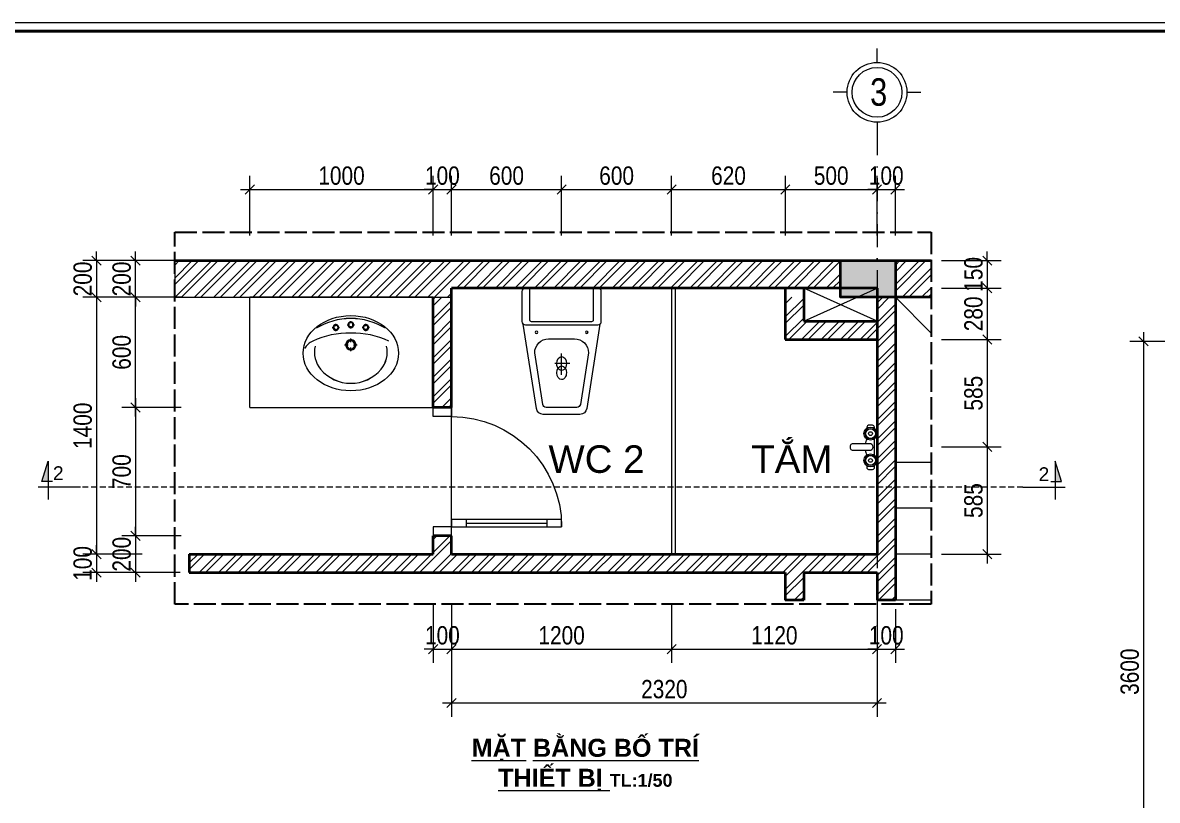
# Model space of a CAD drawing. Header units: inches. Extents: x 921646 to 2157952, y -92667 to 262089.
# Drawn here: x 1975868 to 1988241, y 1765 to 10240 of the extents above; entities that cross this region are included whole.
import ezdxf
from ezdxf.enums import TextEntityAlignment as Align

# ---------------------------------------------------------------- set-up
doc = ezdxf.new("R2010")
doc.units = ezdxf.units.IN
doc.header["$MEASUREMENT"] = 0
for name, pattern in [('ACAD_ISO02W100', [15, 12, -3]), ('DASHDOT', [1, 0.5, -0.25, 0, -0.25]), ('DASHED2', [9.525, 6.35, -3.175]), ('HIDDEN', [9.525, 6.35, -3.175])]:
    doc.linetypes.add(name, pattern=pattern)
doc.layers.get('0').update_dxf_attribs({"lineweight": 9})
doc.layers.get('DEFPOINTS').update_dxf_attribs({"lineweight": 9})
for name, color, linetype, lineweight in [('01-WALL', 10, 'Continuous', 35), ('04-TRUC', 40, 'DASHDOT', 9), ('09-DIMOUT', 251, 'Continuous', 9), ('13-VATDUNG', 104, 'Continuous', 13), ('15 TEXT', 134, 'Continuous', 15), ('16 TRICH CHI TIET', 100, 'ACAD_ISO02W100', 25), ('9 CAT LUNG', 4, 'HIDDEN', 15), ('Cp Net Manh 0.15', 8, 'Continuous', 15), ('Cp Net Thep 0.40', 2, 'Continuous', 40), ('Cp Text 0.15', 3, 'Continuous', 15), ('CUA', 3, 'Continuous', 18), ('HATCH', 244, 'Continuous', 0)]:
    doc.layers.add(name, color=color, linetype=linetype, lineweight=lineweight)
doc.layers.add('02-TEXT', color=7, linetype='Continuous')
doc.layers.add('08-HATCH', color=130, linetype='Continuous')
doc.styles.add('C', font='VHARIAL.TTF')
doc.styles.add('IN', font='VHARIAL.TTF')
doc.styles.add('KS Sophia 191015$0$GHICHU-C', font='arial.ttf', dxfattribs={"width": 0.7})
doc.styles.add('tvsimil', font='tvsimli.shx', dxfattribs={"width": 0.85})
doc.styles.add('VHELVEN', font='VHELVEN.TTF')
doc.styles.add('VNI-HELVE', font='VHELVEB.TTF', dxfattribs={"width": 0.8})
doc.dimstyles.new('50c', dxfattribs={"dimtxt": 200, "dimasz": 100, "dimexe": 150, "dimexo": 100, "dimgap": 50, "dimtad": 1, "dimdec": 0, "dimlfac": 0.5, "dimrnd": 1, "dimzin": 0, "dimdsep": 32, "dimtxsty": 'tvsimil', "dimblk": 'OBLIQUE', "dimcen": -0.09, "dimdle": 100, "dimclrd": 15, "dimclre": 15, "dimclrt": 3, "dimadec": 0, "dimazin": 0, "dimtfac": 1, "dimtdec": 0, "dimtix": 1, "dimtmove": 1, "dimatfit": 3, "dimfxl": 500, "dimfxlon": 1, "dimtolj": 1, "dimtzin": 0, "dimlwd": 13, "dimlwe": 13, "dimarcsym": 0})

# ---------------------------------------------------------------- blocks, each defined once
blk = doc.blocks.new('*U19')
for p, q in [((0, -499.6), (0, -376.4)), ((-47, -435), (38.1, -435))]:
    blk.add_line(p, q)
for points in [[(-209, 0), (209, 0, -0.414214), (229, -20), (229, -192, -0.414214), (209, -212), (-209, -212, -0.414214), (-229, -192), (-229, -20, -0.414214)], [(-175, 0), (175, 0, -0.414214), (185, -10), (185, -182, -0.414214), (175, -192), (-175, -192, -0.414214), (-185, -182), (-185, -10, -0.414214)], [(74.9, -293), (-74.9, -293, 0.414214), (-155, -373.1), (-108.4, -671.1, 0.369491), (-88.7, -688), (88.7, -688, 0.369491), (108.4, -671.1), (155, -373.1, 0.414214)]]:
    blk.add_lwpolyline(points, format="xyb", close=True)
blk.add_lwpolyline([(-221.3, -207.7), (-145.3, -694.2, 0.369491), (-105.8, -728), (105.8, -728, 0.369491), (145.3, -694.2), (221.3, -207.7)], format="xyb")
blk.add_lwpolyline([(-28, -435), (-28, -435)])
for centre in [(-145, -255), (145, -255)]:
    blk.add_circle(centre, 7.5)
for start_param, end_param in [(7.853982, 10.995574), (4.712389, 7.853982)]:
    blk.add_ellipse((0, -435), major_axis=(0, -40), ratio=0.7, start_param=start_param, end_param=end_param)
blk = doc.blocks.new('Wc22')
for p, q in [((-0.175, 1.092, 0.746), (-0.175, 0.07, 0.746)), ((0.057, 1.192, 0.746), (-0.075, 1.192, 0.746)), ((0.157, 0.07, 0.746), (0.157, 1.092, 0.746)), ((1.075, 0.292, 0.746), (1.014, 0.292, 0.746)), ((1.175, -0.027, 0.746), (1.175, 0.192, 0.746)), ((1.003, -0.127, 0.746), (1.075, -0.127, 0.746))]:
    blk.add_line(p, q)
at = {"elevation": 0.746}
blk.add_lwpolyline([(-1.031, 0.292), (-1.128, 0.292, 0.414214), (-1.228, 0.192), (-1.228, -0.027, 0.414214), (-1.128, -0.127), (-1.02, -0.127)], format="xyb", dxfattribs=at)
blk.add_lwpolyline([(-0.455, -0.127), (0.438, -0.127)], dxfattribs=at)
for centre, radius in [((-0.738, 0.09, 0.746), 0.356), ((-0.738, 0.09, 0.746), 0.286), ((-0.738, 0.09, 0.746), 0.266), ((-0.738, 0.09, 0.746), 0.102), ((0.72, 0.09, 0.746), 0.356), ((0.72, 0.09, 0.746), 0.286), ((0.72, 0.09, 0.746), 0.266), ((0.72, 0.09, 0.746), 0.102)]:
    blk.add_circle(centre, radius)
for centre, radius, start, end in [((-0.075, 1.092, 0.746), 0.1, 90, 180), ((0.057, 1.092, 0.746), 0.1, 0, 90), ((-0.009, -0.542, 0.746), 0.941, 100.14546, 117.58488), ((-0.009, 0.118, 0.746), 0.173, 196.15339, 343.84661), ((-0.009, -0.542, 0.746), 0.941, 62.41512, 79.85454), ((1.075, 0.192, 0.746), 0.1, 0, 90), ((1.075, -0.027, 0.746), 0.1, 270, 0)]:
    blk.add_arc(centre, radius, start, end)
blk = doc.blocks.new('*U114')
for p, q in [((0, 0), (1000, 0)), ((0, -600), (0, 0)), ((1000, -600), (1000, 0)), ((1000, -600), (0, -600))]:
    blk.add_line(p, q)
at = {"color": 8, "linetype": 'Continuous'}
for p, q in [((347.9, -164.6), (359.6, -164.6)), ((367.6, -156.6), (367.6, -144.8)), ((367.6, -184.3), (367.6, -172.5)), ((375.6, -164.6), (387.3, -164.6)), ((441, -149.8), (429.3, -149.8)), ((449, -141.8), (449, -130.1)), ((449, -169.5), (449, -157.8)), ((468.7, -149.8), (457, -149.8)), ((522.5, -164.6), (510.7, -164.6)), ((530.4, -156.6), (530.4, -144.8)), ((530.4, -184.3), (530.4, -172.5)), ((550.2, -164.6), (538.4, -164.6)), ((449, -245), (449, -224.1)), ((434.8, -259.3), (413.8, -259.3)), ((449, -294.5), (449, -273.6)), ((484.2, -259.3), (463.3, -259.3))]:
    blk.add_line(p, q, dxfattribs=at)
at = {"ltscale": 3, "extrusion": (0, 0, -1)}
blk.add_ellipse((449, -304.9), major_axis=(260, 0), ratio=0.788462, dxfattribs=at)
for centre, major_axis, start_param, end_param in [((452.6, -486.8), (-262.6, 262.6), 0.241213, 0.775836), ((445.5, -486.8), (262.6, 262.6), -0.775836, -0.241213), ((438.6, -667.1), (-333.8, 333.8), 0.353742, 0.807487), ((459.5, -667.1), (333.8, 333.8), -0.807487, -0.353742), ((603, -341.4), (82.3, 82.3), -0.302982, 0.217036), ((393.2, -300.2), (-100.9, 100.9), 4.796439, 5.734459), ((504.8, -300.2), (-100.9, 100.9), 2.119522, 3.057543), ((447.7, -255.8), (-150.5, 150.5), 3.920634, 4.80214), ((450.4, -255.8), (-150.5, 150.5), 3.051842, 3.933348)]:
    blk.add_ellipse(centre, major_axis=major_axis, ratio=1, start_param=start_param, end_param=end_param, dxfattribs=at)
at = {"color": 8, "extrusion": (0, 0, -1)}
for centre, major_axis, start_param, end_param in [((367.6, -164.6), (11.2, 11.2), 3.926991, 10.210176), ((367.6, -164.6), (8.41, 8.41), 3.926991, 10.210176), ((449, -149.8), (11.2, 11.2), 3.926991, 10.210176), ((449, -149.8), (8.41, 8.41), 3.926991, 10.210176), ((530.4, -164.6), (-11.2, 11.2), 5.497787, 11.780972), ((530.4, -164.6), (-8.41, 8.41), 5.497787, 11.780972), ((449, -259.3), (-20, 20), 5.497787, 11.780972), ((449, -259.3), (15, 15), 3.926991, 10.210176)]:
    blk.add_ellipse(centre, major_axis=major_axis, ratio=1, start_param=start_param, end_param=end_param, dxfattribs=at)
blk = doc.blocks.new('*U35')
for points in [[(-650, 100), (-700, 100), (-700, 0), (-650, 0)], [(-50, 100), (0, 100), (0, 0), (-50, 0)], [(-50, 0), (-50, -600), (-90, -600), (-90, 0)]]:
    blk.add_lwpolyline(points, close=True)
for points in [[(-90, -80), (-50, -80)], [(-90, -520), (-50, -520)]]:
    blk.add_lwpolyline(points)
at = {"color": 8}
blk.add_lwpolyline([(-70, -80), (-70, -520)], dxfattribs=at)
at = {"layer": 'HATCH'}
blk.add_arc((-50, 0), 600, 180, 270, dxfattribs=at)
at = {"style": 'KS Sophia 191015$0$GHICHU-C', "flags": 1}
for tag, p in [('TEN_CUA', (-350, -432.6)), ('KICH_THUOC', (-375, -523.9)), ('QUI_CACH', (-375, -618.1))]:
    blk.add_attdef(tag, text='', height=50, dxfattribs=at).set_placement(p, align=Align.MIDDLE)
blk = doc.blocks.new('DDDD')
at = {"layer": '09-DIMOUT'}
h = blk.add_hatch(color=256, dxfattribs=at)
h.dxf.hatch_style = 1
h.paths.add_polyline_path([(1648737.6, 63343.1), (1649037.6, 63343.1), (1649037.6, 63543.1), (1648737.6, 63543.1)])
at = {"layer": '01-WALL'}
blk.add_lwpolyline([(1648737.6, 63343.1), (1649037.6, 63343.1), (1649037.6, 63543.1), (1648737.6, 63543.1)], close=True, dxfattribs=at)
blk = doc.blocks.new('A$C788F0ACE')
at = {"layer": 'Cp Net Manh 0.15', "linetype": 'Continuous'}
for p, q in [((0, 300), (0, 440)), ((-300, 0), (-440, 0)), ((300, 0), (440, 0)), ((0, -300), (0, -440))]:
    blk.add_line(p, q, dxfattribs=at)
for radius in [300, 250]:
    blk.add_circle((0, 0), radius, dxfattribs=at)
at = {"layer": 'Cp Text 0.15', "color": 7, "linetype": 'Continuous', "style": 'VHELVEN'}
blk.add_attdef('TRUC', text='', height=280, dxfattribs=at).set_placement((94, 1), align=Align.MIDDLE_CENTER)
blk = doc.blocks.new('Khung Ht dep')
at = {"layer": 'Cp Net Thep 0.40', "color": 106, "flags": 128}
blk.add_lwpolyline([(30380, 21415), (30380, 1792), (3162, 1792), (3162, 21415)], close=True, dxfattribs=at)
at = {"layer": 'DEFPOINTS', "ltscale": 100}
blk.add_lwpolyline([(30430, 1692), (30430, 21515), (1912, 21515), (1912, 1692)], close=True, dxfattribs=at)
blk = doc.blocks.new('_Oblique')
at = {"color": 0, "linetype": 'ByBlock', "lineweight": -2}
blk.add_line((-0.5, -0.5), (0.5, 0.5), dxfattribs=at)
blk = doc.blocks.new('*D646')
at = {"layer": '09-DIMOUT', "color": 15, "linetype": 'Continuous', "lineweight": 13, "transparency": 16777216}
for p, q in [((1978345, 7922), (1978345, 8572)), ((1980345, 7922), (1980345, 8572)), ((1978245, 8422), (1980445, 8422))]:
    blk.add_line(p, q, dxfattribs=at)
at = {"layer": 'DEFPOINTS', "color": 0, "transparency": 16777216}
for p in [(1980345, 8422), (1978345, 7247), (1980345, 7247)]:
    blk.add_point(p, dxfattribs=at)
at = {"layer": '09-DIMOUT', "color": 15, "lineweight": 13, "transparency": 16777216, "xscale": 100, "yscale": 100, "zscale": 100, "rotation": 180}
blk.add_blockref('_Oblique', (1978345, 8422), dxfattribs=at)
at = {"layer": '09-DIMOUT', "color": 15, "lineweight": 13, "transparency": 16777216, "xscale": 100, "yscale": 100, "zscale": 100}
blk.add_blockref('_Oblique', (1980345, 8422), dxfattribs=at)
at = {"layer": '09-DIMOUT', "color": 3, "transparency": 16777216, "insert": (1979345, 8572), "char_height": 200, "attachment_point": 5, "style": 'tvsimil'}
blk.add_mtext('\\A1;1000', dxfattribs=at)
blk = doc.blocks.new('*D647')
at = {"layer": '09-DIMOUT', "color": 15, "linetype": 'Continuous', "lineweight": 13, "transparency": 16777216}
for p, q in [((1980345, 7922), (1980345, 8572)), ((1980545, 7922), (1980545, 8572)), ((1980345, 8422), (1980245, 8422)), ((1980345, 8422), (1980545, 8422)), ((1980545, 8422), (1980645, 8422))]:
    blk.add_line(p, q, dxfattribs=at)
at = {"layer": 'DEFPOINTS', "color": 0, "transparency": 16777216}
for p in [(1980545, 8422), (1980545, 7347), (1980345, 7247)]:
    blk.add_point(p, dxfattribs=at)
at = {"layer": '09-DIMOUT', "color": 15, "lineweight": 13, "transparency": 16777216, "xscale": 100, "yscale": 100, "zscale": 100}
blk.add_blockref('_Oblique', (1980345, 8422), dxfattribs=at)
at = {"layer": '09-DIMOUT', "color": 15, "lineweight": 13, "transparency": 16777216, "xscale": 100, "yscale": 100, "zscale": 100, "rotation": 180}
blk.add_blockref('_Oblique', (1980545, 8422), dxfattribs=at)
at = {"layer": '09-DIMOUT', "color": 3, "transparency": 16777216, "insert": (1980445, 8572), "char_height": 200, "attachment_point": 5, "style": 'tvsimil'}
blk.add_mtext('\\A1;100', dxfattribs=at)
blk = doc.blocks.new('*D648')
at = {"layer": '09-DIMOUT', "color": 15, "linetype": 'Continuous', "lineweight": 13, "transparency": 16777216}
for p, q in [((1980545, 7922), (1980545, 8572)), ((1981745, 7922), (1981745, 8572)), ((1980445, 8422), (1981845, 8422))]:
    blk.add_line(p, q, dxfattribs=at)
at = {"layer": 'DEFPOINTS', "color": 0, "transparency": 16777216}
for p in [(1981745, 8422), (1981745, 7347), (1980545, 7256)]:
    blk.add_point(p, dxfattribs=at)
at = {"layer": '09-DIMOUT', "color": 15, "lineweight": 13, "transparency": 16777216, "xscale": 100, "yscale": 100, "zscale": 100, "rotation": 180}
blk.add_blockref('_Oblique', (1980545, 8422), dxfattribs=at)
at = {"layer": '09-DIMOUT', "color": 15, "lineweight": 13, "transparency": 16777216, "xscale": 100, "yscale": 100, "zscale": 100}
blk.add_blockref('_Oblique', (1981745, 8422), dxfattribs=at)
at = {"layer": '09-DIMOUT', "color": 3, "transparency": 16777216, "insert": (1981145, 8572), "char_height": 200, "attachment_point": 5, "style": 'tvsimil'}
blk.add_mtext('\\A1;600', dxfattribs=at)
blk = doc.blocks.new('*D649')
at = {"layer": '09-DIMOUT', "color": 15, "linetype": 'Continuous', "lineweight": 13, "transparency": 16777216}
for p, q in [((1981745, 7922), (1981745, 8572)), ((1982945, 7922), (1982945, 8572)), ((1981645, 8422), (1983045, 8422))]:
    blk.add_line(p, q, dxfattribs=at)
at = {"layer": 'DEFPOINTS', "color": 0, "transparency": 16777216}
for p in [(1982945, 8422), (1981745, 7347), (1982945, 7347)]:
    blk.add_point(p, dxfattribs=at)
at = {"layer": '09-DIMOUT', "color": 15, "lineweight": 13, "transparency": 16777216, "xscale": 100, "yscale": 100, "zscale": 100, "rotation": 180}
blk.add_blockref('_Oblique', (1981745, 8422), dxfattribs=at)
at = {"layer": '09-DIMOUT', "color": 15, "lineweight": 13, "transparency": 16777216, "xscale": 100, "yscale": 100, "zscale": 100}
blk.add_blockref('_Oblique', (1982945, 8422), dxfattribs=at)
at = {"layer": '09-DIMOUT', "color": 3, "transparency": 16777216, "insert": (1982345, 8572), "char_height": 200, "attachment_point": 5, "style": 'tvsimil'}
blk.add_mtext('\\A1;600', dxfattribs=at)
blk = doc.blocks.new('*D650')
at = {"layer": '09-DIMOUT', "color": 15, "linetype": 'Continuous', "lineweight": 13, "transparency": 16777216}
for p, q in [((1982945, 7922), (1982945, 8572)), ((1984185, 7922), (1984185, 8572)), ((1982845, 8422), (1984285, 8422))]:
    blk.add_line(p, q, dxfattribs=at)
at = {"layer": 'DEFPOINTS', "color": 0, "transparency": 16777216}
for p in [(1984185, 8422), (1982945, 7347), (1984185, 7347)]:
    blk.add_point(p, dxfattribs=at)
at = {"layer": '09-DIMOUT', "color": 15, "lineweight": 13, "transparency": 16777216, "xscale": 100, "yscale": 100, "zscale": 100, "rotation": 180}
blk.add_blockref('_Oblique', (1982945, 8422), dxfattribs=at)
at = {"layer": '09-DIMOUT', "color": 15, "lineweight": 13, "transparency": 16777216, "xscale": 100, "yscale": 100, "zscale": 100}
blk.add_blockref('_Oblique', (1984185, 8422), dxfattribs=at)
at = {"layer": '09-DIMOUT', "color": 3, "transparency": 16777216, "insert": (1983565, 8572), "char_height": 200, "attachment_point": 5, "style": 'tvsimil'}
blk.add_mtext('\\A1;620', dxfattribs=at)
blk = doc.blocks.new('*D651')
at = {"layer": '09-DIMOUT', "color": 15, "linetype": 'Continuous', "lineweight": 13, "transparency": 16777216}
for p, q in [((1984185, 7922), (1984185, 8572)), ((1985185, 7922), (1985185, 8572)), ((1984085, 8422), (1985285, 8422))]:
    blk.add_line(p, q, dxfattribs=at)
at = {"layer": 'DEFPOINTS', "color": 0, "transparency": 16777216}
for p in [(1985185, 8422), (1984185, 7347), (1985185, 7347)]:
    blk.add_point(p, dxfattribs=at)
at = {"layer": '09-DIMOUT', "color": 15, "lineweight": 13, "transparency": 16777216, "xscale": 100, "yscale": 100, "zscale": 100, "rotation": 180}
blk.add_blockref('_Oblique', (1984185, 8422), dxfattribs=at)
at = {"layer": '09-DIMOUT', "color": 15, "lineweight": 13, "transparency": 16777216, "xscale": 100, "yscale": 100, "zscale": 100}
blk.add_blockref('_Oblique', (1985185, 8422), dxfattribs=at)
at = {"layer": '09-DIMOUT', "color": 3, "transparency": 16777216, "insert": (1984685, 8572), "char_height": 200, "attachment_point": 5, "style": 'tvsimil'}
blk.add_mtext('\\A1;500', dxfattribs=at)
blk = doc.blocks.new('*D652')
at = {"layer": '09-DIMOUT', "color": 15, "linetype": 'Continuous', "lineweight": 13, "transparency": 16777216}
for p, q in [((1985185, 7922), (1985185, 8572)), ((1985385, 7922), (1985385, 8572)), ((1985185, 8422), (1985085, 8422)), ((1985185, 8422), (1985385, 8422)), ((1985385, 8422), (1985485, 8422))]:
    blk.add_line(p, q, dxfattribs=at)
at = {"layer": 'DEFPOINTS', "color": 0, "transparency": 16777216}
for p in [(1985385, 8422), (1985185, 7347), (1985385, 7347)]:
    blk.add_point(p, dxfattribs=at)
at = {"layer": '09-DIMOUT', "color": 15, "lineweight": 13, "transparency": 16777216, "xscale": 100, "yscale": 100, "zscale": 100}
blk.add_blockref('_Oblique', (1985185, 8422), dxfattribs=at)
at = {"layer": '09-DIMOUT', "color": 15, "lineweight": 13, "transparency": 16777216, "xscale": 100, "yscale": 100, "zscale": 100, "rotation": 180}
blk.add_blockref('_Oblique', (1985385, 8422), dxfattribs=at)
at = {"layer": '09-DIMOUT', "color": 3, "transparency": 16777216, "insert": (1985285, 8572), "char_height": 200, "attachment_point": 5, "style": 'tvsimil'}
blk.add_mtext('\\A1;100', dxfattribs=at)
blk = doc.blocks.new('*D653')
at = {"layer": '09-DIMOUT', "color": 15, "linetype": 'Continuous', "lineweight": 13, "transparency": 16777216}
for p, q in [((1980345, 3912), (1980345, 3262)), ((1980545, 3912), (1980545, 3262)), ((1980345, 3412), (1980245, 3412)), ((1980345, 3412), (1980545, 3412)), ((1980545, 3412), (1980645, 3412))]:
    blk.add_line(p, q, dxfattribs=at)
at = {"layer": 'DEFPOINTS', "color": 0, "transparency": 16777216}
for p in [(1980345, 4447), (1980545, 4447), (1980545, 3412)]:
    blk.add_point(p, dxfattribs=at)
at = {"layer": '09-DIMOUT', "color": 15, "lineweight": 13, "transparency": 16777216, "xscale": 100, "yscale": 100, "zscale": 100}
blk.add_blockref('_Oblique', (1980345, 3412), dxfattribs=at)
at = {"layer": '09-DIMOUT', "color": 15, "lineweight": 13, "transparency": 16777216, "xscale": 100, "yscale": 100, "zscale": 100, "rotation": 180}
blk.add_blockref('_Oblique', (1980545, 3412), dxfattribs=at)
at = {"layer": '09-DIMOUT', "color": 3, "transparency": 16777216, "insert": (1980445, 3562), "char_height": 200, "attachment_point": 5, "style": 'tvsimil'}
blk.add_mtext('\\A1;100', dxfattribs=at)
blk = doc.blocks.new('*D654')
at = {"layer": '09-DIMOUT', "color": 15, "linetype": 'Continuous', "lineweight": 13, "transparency": 16777216}
for p, q in [((1980545, 3912), (1980545, 3262)), ((1982945, 3912), (1982945, 3262)), ((1980445, 3412), (1983045, 3412))]:
    blk.add_line(p, q, dxfattribs=at)
at = {"layer": 'DEFPOINTS', "color": 0, "transparency": 16777216}
for p in [(1980545, 4447), (1982945, 4447), (1982945, 3412)]:
    blk.add_point(p, dxfattribs=at)
at = {"layer": '09-DIMOUT', "color": 15, "lineweight": 13, "transparency": 16777216, "xscale": 100, "yscale": 100, "zscale": 100, "rotation": 180}
blk.add_blockref('_Oblique', (1980545, 3412), dxfattribs=at)
at = {"layer": '09-DIMOUT', "color": 15, "lineweight": 13, "transparency": 16777216, "xscale": 100, "yscale": 100, "zscale": 100}
blk.add_blockref('_Oblique', (1982945, 3412), dxfattribs=at)
at = {"layer": '09-DIMOUT', "color": 3, "transparency": 16777216, "insert": (1981745, 3562), "char_height": 200, "attachment_point": 5, "style": 'tvsimil'}
blk.add_mtext('\\A1;1200', dxfattribs=at)
blk = doc.blocks.new('*D655')
at = {"layer": '09-DIMOUT', "color": 15, "linetype": 'Continuous', "lineweight": 13, "transparency": 16777216}
for p, q in [((1982945, 3912), (1982945, 3262)), ((1985185, 3912), (1985185, 3262)), ((1982845, 3412), (1985285, 3412))]:
    blk.add_line(p, q, dxfattribs=at)
at = {"layer": 'DEFPOINTS', "color": 0, "transparency": 16777216}
for p in [(1982945, 4447), (1985185, 4447), (1985185, 3412)]:
    blk.add_point(p, dxfattribs=at)
at = {"layer": '09-DIMOUT', "color": 15, "lineweight": 13, "transparency": 16777216, "xscale": 100, "yscale": 100, "zscale": 100, "rotation": 180}
blk.add_blockref('_Oblique', (1982945, 3412), dxfattribs=at)
at = {"layer": '09-DIMOUT', "color": 15, "lineweight": 13, "transparency": 16777216, "xscale": 100, "yscale": 100, "zscale": 100}
blk.add_blockref('_Oblique', (1985185, 3412), dxfattribs=at)
at = {"layer": '09-DIMOUT', "color": 3, "transparency": 16777216, "insert": (1984065, 3562), "char_height": 200, "attachment_point": 5, "style": 'tvsimil'}
blk.add_mtext('\\A1;1120', dxfattribs=at)
blk = doc.blocks.new('*D656')
at = {"layer": '09-DIMOUT', "color": 15, "linetype": 'Continuous', "lineweight": 13, "transparency": 16777216}
for p, q in [((1985185, 3912), (1985185, 3262)), ((1985385, 3847), (1985385, 3262)), ((1985185, 3412), (1985085, 3412)), ((1985185, 3412), (1985385, 3412)), ((1985385, 3412), (1985485, 3412))]:
    blk.add_line(p, q, dxfattribs=at)
at = {"layer": 'DEFPOINTS', "color": 0, "transparency": 16777216}
for p in [(1985185, 4447), (1985385, 3947), (1985385, 3412)]:
    blk.add_point(p, dxfattribs=at)
at = {"layer": '09-DIMOUT', "color": 15, "lineweight": 13, "transparency": 16777216, "xscale": 100, "yscale": 100, "zscale": 100}
blk.add_blockref('_Oblique', (1985185, 3412), dxfattribs=at)
at = {"layer": '09-DIMOUT', "color": 15, "lineweight": 13, "transparency": 16777216, "xscale": 100, "yscale": 100, "zscale": 100, "rotation": 180}
blk.add_blockref('_Oblique', (1985385, 3412), dxfattribs=at)
at = {"layer": '09-DIMOUT', "color": 3, "transparency": 16777216, "insert": (1985285, 3562), "char_height": 200, "attachment_point": 5, "style": 'tvsimil'}
blk.add_mtext('\\A1;100', dxfattribs=at)
blk = doc.blocks.new('*D657')
at = {"layer": '09-DIMOUT', "color": 15, "linetype": 'Continuous', "lineweight": 13, "transparency": 16777216}
for p, q in [((1977098, 5947), (1977098, 7347)), ((1977598, 7247), (1976948, 7247)), ((1977598, 6047), (1976948, 6047))]:
    blk.add_line(p, q, dxfattribs=at)
at = {"layer": 'DEFPOINTS', "color": 0, "transparency": 16777216}
for p in [(1977098, 7247), (1980345, 7247), (1980345, 6047)]:
    blk.add_point(p, dxfattribs=at)
at = {"layer": '09-DIMOUT', "color": 15, "lineweight": 13, "transparency": 16777216, "xscale": 100, "yscale": 100, "zscale": 100}
for p, rotation in [((1977098, 7247), 90), ((1977098, 6047), 270)]:
    blk.add_blockref('_Oblique', p, dxfattribs=dict(at, rotation=rotation))
at = {"layer": '09-DIMOUT', "color": 3, "transparency": 16777216, "insert": (1976948, 6647), "char_height": 200, "attachment_point": 5, "rotation": 90, "style": 'tvsimil'}
blk.add_mtext('\\A1;600', dxfattribs=at)
blk = doc.blocks.new('*D658')
at = {"layer": '09-DIMOUT', "color": 15, "linetype": 'Continuous', "lineweight": 13, "transparency": 16777216}
for p, q in [((1977098, 7647), (1977098, 7747)), ((1977598, 7647), (1976948, 7647)), ((1977098, 7247), (1977098, 7647)), ((1977598, 7247), (1976948, 7247)), ((1977098, 7247), (1977098, 7147))]:
    blk.add_line(p, q, dxfattribs=at)
at = {"layer": 'DEFPOINTS', "color": 0, "transparency": 16777216}
for p in [(1977098, 7647), (1978161, 7647), (1980345, 7247)]:
    blk.add_point(p, dxfattribs=at)
at = {"layer": '09-DIMOUT', "color": 15, "lineweight": 13, "transparency": 16777216, "xscale": 100, "yscale": 100, "zscale": 100}
for p, rotation in [((1977098, 7647), 270), ((1977098, 7247), 90)]:
    blk.add_blockref('_Oblique', p, dxfattribs=dict(at, rotation=rotation))
at = {"layer": '09-DIMOUT', "color": 3, "transparency": 16777216, "insert": (1976948, 7447), "char_height": 200, "attachment_point": 5, "rotation": 90, "style": 'tvsimil'}
blk.add_mtext('\\A1;200', dxfattribs=at)
blk = doc.blocks.new('*D659')
at = {"layer": '09-DIMOUT', "color": 15, "linetype": 'Continuous', "lineweight": 13, "transparency": 16777216}
for p, q in [((1977098, 6147), (1977098, 4547)), ((1977598, 6047), (1976948, 6047)), ((1977598, 4647), (1976948, 4647))]:
    blk.add_line(p, q, dxfattribs=at)
at = {"layer": 'DEFPOINTS', "color": 0, "transparency": 16777216}
for p in [(1980345, 6047), (1977098, 4647), (1980545, 4647)]:
    blk.add_point(p, dxfattribs=at)
at = {"layer": '09-DIMOUT', "color": 15, "lineweight": 13, "transparency": 16777216, "xscale": 100, "yscale": 100, "zscale": 100}
for p, rotation in [((1977098, 6047), 90), ((1977098, 4647), 270)]:
    blk.add_blockref('_Oblique', p, dxfattribs=dict(at, rotation=rotation))
at = {"layer": '09-DIMOUT', "color": 3, "transparency": 16777216, "insert": (1976948, 5347), "char_height": 200, "attachment_point": 5, "rotation": 90, "style": 'tvsimil'}
blk.add_mtext('\\A1;700', dxfattribs=at)
blk = doc.blocks.new('*D660')
at = {"layer": '09-DIMOUT', "color": 15, "linetype": 'Continuous', "lineweight": 13, "transparency": 16777216}
for p, q in [((1977098, 4647), (1977098, 4747)), ((1977598, 4647), (1976948, 4647)), ((1977098, 4647), (1977098, 4247)), ((1977585, 4247), (1976948, 4247)), ((1977098, 4247), (1977098, 4147))]:
    blk.add_line(p, q, dxfattribs=at)
at = {"layer": 'DEFPOINTS', "color": 0, "transparency": 16777216}
for p in [(1980545, 4647), (1977098, 4247), (1977685, 4247)]:
    blk.add_point(p, dxfattribs=at)
at = {"layer": '09-DIMOUT', "color": 15, "lineweight": 13, "transparency": 16777216, "xscale": 100, "yscale": 100, "zscale": 100}
for p, rotation in [((1977098, 4647), 270), ((1977098, 4247), 90)]:
    blk.add_blockref('_Oblique', p, dxfattribs=dict(at, rotation=rotation))
at = {"layer": '09-DIMOUT', "color": 3, "transparency": 16777216, "insert": (1976948, 4447), "char_height": 200, "attachment_point": 5, "rotation": 90, "style": 'tvsimil'}
blk.add_mtext('\\A1;200', dxfattribs=at)
blk = doc.blocks.new('*D661')
at = {"layer": '09-DIMOUT', "color": 15, "linetype": 'Continuous', "lineweight": 13, "transparency": 16777216}
for p, q in [((1976673, 7647), (1976673, 7747)), ((1977173, 7647), (1976523, 7647)), ((1976673, 7647), (1976673, 7247)), ((1977173, 7247), (1976523, 7247)), ((1976673, 7247), (1976673, 7147))]:
    blk.add_line(p, q, dxfattribs=at)
at = {"layer": 'DEFPOINTS', "color": 0, "transparency": 16777216}
for p in [(1977527, 7647), (1976673, 7247), (1977527, 7247)]:
    blk.add_point(p, dxfattribs=at)
at = {"layer": '09-DIMOUT', "color": 15, "lineweight": 13, "transparency": 16777216, "xscale": 100, "yscale": 100, "zscale": 100}
for p, rotation in [((1976673, 7647), 270), ((1976673, 7247), 90)]:
    blk.add_blockref('_Oblique', p, dxfattribs=dict(at, rotation=rotation))
at = {"layer": '09-DIMOUT', "color": 3, "transparency": 16777216, "insert": (1976523, 7447), "char_height": 200, "attachment_point": 5, "rotation": 90, "style": 'tvsimil'}
blk.add_mtext('\\A1;200', dxfattribs=at)
blk = doc.blocks.new('*D662')
at = {"layer": '09-DIMOUT', "color": 15, "linetype": 'Continuous', "lineweight": 13, "transparency": 16777216}
for p, q in [((1976673, 7347), (1976673, 4347)), ((1977173, 7247), (1976523, 7247)), ((1977173, 4447), (1976523, 4447))]:
    blk.add_line(p, q, dxfattribs=at)
at = {"layer": 'DEFPOINTS', "color": 0, "transparency": 16777216}
for p in [(1977527, 7247), (1976673, 4447), (1977685, 4447)]:
    blk.add_point(p, dxfattribs=at)
at = {"layer": '09-DIMOUT', "color": 15, "lineweight": 13, "transparency": 16777216, "xscale": 100, "yscale": 100, "zscale": 100}
for p, rotation in [((1976673, 7247), 90), ((1976673, 4447), 270)]:
    blk.add_blockref('_Oblique', p, dxfattribs=dict(at, rotation=rotation))
at = {"layer": '09-DIMOUT', "color": 3, "transparency": 16777216, "insert": (1976523, 5847), "char_height": 200, "attachment_point": 5, "rotation": 90, "style": 'tvsimil'}
blk.add_mtext('\\A1;1400', dxfattribs=at)
blk = doc.blocks.new('*D663')
at = {"layer": '09-DIMOUT', "color": 15, "linetype": 'Continuous', "lineweight": 13, "transparency": 16777216}
for p, q in [((1976673, 4447), (1976673, 4547)), ((1977173, 4447), (1976523, 4447)), ((1976673, 4447), (1976673, 4247)), ((1977173, 4247), (1976523, 4247)), ((1976673, 4247), (1976673, 4147))]:
    blk.add_line(p, q, dxfattribs=at)
at = {"layer": 'DEFPOINTS', "color": 0, "transparency": 16777216}
for p in [(1977685, 4447), (1976673, 4247), (1977685, 4247)]:
    blk.add_point(p, dxfattribs=at)
at = {"layer": '09-DIMOUT', "color": 15, "lineweight": 13, "transparency": 16777216, "xscale": 100, "yscale": 100, "zscale": 100}
for p, rotation in [((1976673, 4447), 270), ((1976673, 4247), 90)]:
    blk.add_blockref('_Oblique', p, dxfattribs=dict(at, rotation=rotation))
at = {"layer": '09-DIMOUT', "color": 3, "transparency": 16777216, "insert": (1976523, 4347), "char_height": 200, "attachment_point": 5, "rotation": 90, "style": 'tvsimil'}
blk.add_mtext('\\A1;100', dxfattribs=at)
blk = doc.blocks.new('*D664')
at = {"layer": '09-DIMOUT', "color": 15, "linetype": 'Continuous', "lineweight": 13, "transparency": 16777216}
for p, q in [((1986387, 7647), (1986387, 7747)), ((1985887, 7647), (1986537, 7647)), ((1986387, 7647), (1986387, 7347)), ((1985887, 7347), (1986537, 7347)), ((1986387, 7347), (1986387, 7247))]:
    blk.add_line(p, q, dxfattribs=at)
at = {"layer": 'DEFPOINTS', "color": 0, "transparency": 16777216}
for p in [(1985775, 7647), (1985775, 7347), (1986387, 7347)]:
    blk.add_point(p, dxfattribs=at)
at = {"layer": '09-DIMOUT', "color": 15, "lineweight": 13, "transparency": 16777216, "xscale": 100, "yscale": 100, "zscale": 100}
for p, rotation in [((1986387, 7647), 270), ((1986387, 7347), 90)]:
    blk.add_blockref('_Oblique', p, dxfattribs=dict(at, rotation=rotation))
at = {"layer": '09-DIMOUT', "color": 3, "transparency": 16777216, "insert": (1986237, 7497), "char_height": 200, "attachment_point": 5, "rotation": 90, "style": 'tvsimil'}
blk.add_mtext('\\A1;150', dxfattribs=at)
blk = doc.blocks.new('*D665')
at = {"layer": '09-DIMOUT', "color": 15, "linetype": 'Continuous', "lineweight": 13, "transparency": 16777216}
for p, q in [((1986387, 7447), (1986387, 6687)), ((1985887, 7347), (1986537, 7347)), ((1985887, 6787), (1986537, 6787))]:
    blk.add_line(p, q, dxfattribs=at)
at = {"layer": 'DEFPOINTS', "color": 0, "transparency": 16777216}
for p in [(1985775, 7347), (1985185, 6787), (1986387, 6787)]:
    blk.add_point(p, dxfattribs=at)
at = {"layer": '09-DIMOUT', "color": 15, "lineweight": 13, "transparency": 16777216, "xscale": 100, "yscale": 100, "zscale": 100}
for p, rotation in [((1986387, 7347), 90), ((1986387, 6787), 270)]:
    blk.add_blockref('_Oblique', p, dxfattribs=dict(at, rotation=rotation))
at = {"layer": '09-DIMOUT', "color": 3, "transparency": 16777216, "insert": (1986237, 7067), "char_height": 200, "attachment_point": 5, "rotation": 90, "style": 'tvsimil'}
blk.add_mtext('\\A1;280', dxfattribs=at)
blk = doc.blocks.new('*D666')
at = {"layer": '09-DIMOUT', "color": 15, "linetype": 'Continuous', "lineweight": 13, "transparency": 16777216}
for p, q in [((1986387, 6887), (1986387, 5517)), ((1985887, 6787), (1986537, 6787)), ((1985887, 5617), (1986537, 5617))]:
    blk.add_line(p, q, dxfattribs=at)
at = {"layer": 'DEFPOINTS', "color": 0, "transparency": 16777216}
for p in [(1985185, 6787), (1985108, 5617), (1986387, 5617)]:
    blk.add_point(p, dxfattribs=at)
at = {"layer": '09-DIMOUT', "color": 15, "lineweight": 13, "transparency": 16777216, "xscale": 100, "yscale": 100, "zscale": 100}
for p, rotation in [((1986387, 6787), 90), ((1986387, 5617), 270)]:
    blk.add_blockref('_Oblique', p, dxfattribs=dict(at, rotation=rotation))
at = {"layer": '09-DIMOUT', "color": 3, "transparency": 16777216, "insert": (1986237, 6202), "char_height": 200, "attachment_point": 5, "rotation": 90, "style": 'tvsimil'}
blk.add_mtext('\\A1;585', dxfattribs=at)
blk = doc.blocks.new('*D667')
at = {"layer": '09-DIMOUT', "color": 15, "linetype": 'Continuous', "lineweight": 13, "transparency": 16777216}
for p, q in [((1986387, 5717), (1986387, 4347)), ((1985887, 5617), (1986537, 5617)), ((1985887, 4447), (1986537, 4447))]:
    blk.add_line(p, q, dxfattribs=at)
at = {"layer": 'DEFPOINTS', "color": 0, "transparency": 16777216}
for p in [(1985108, 5617), (1985138, 4447), (1986387, 4447)]:
    blk.add_point(p, dxfattribs=at)
at = {"layer": '09-DIMOUT', "color": 15, "lineweight": 13, "transparency": 16777216, "xscale": 100, "yscale": 100, "zscale": 100}
for p, rotation in [((1986387, 5617), 90), ((1986387, 4447), 270)]:
    blk.add_blockref('_Oblique', p, dxfattribs=dict(at, rotation=rotation))
at = {"layer": '09-DIMOUT', "color": 3, "transparency": 16777216, "insert": (1986237, 5032), "char_height": 200, "attachment_point": 5, "rotation": 90, "style": 'tvsimil'}
blk.add_mtext('\\A1;585', dxfattribs=at)
blk = doc.blocks.new('*D668')
at = {"layer": '09-DIMOUT', "color": 15, "linetype": 'Continuous', "lineweight": 13, "transparency": 16777216}
for p, q in [((1980545, 3326), (1980545, 2676)), ((1985185, 3326), (1985185, 2676)), ((1980445, 2826), (1985285, 2826))]:
    blk.add_line(p, q, dxfattribs=at)
at = {"layer": 'DEFPOINTS', "color": 0, "transparency": 16777216}
for p in [(1980545, 4547), (1985185, 4447), (1985185, 2826)]:
    blk.add_point(p, dxfattribs=at)
at = {"layer": '09-DIMOUT', "color": 15, "lineweight": 13, "transparency": 16777216, "xscale": 100, "yscale": 100, "zscale": 100, "rotation": 180}
blk.add_blockref('_Oblique', (1980545, 2826), dxfattribs=at)
at = {"layer": '09-DIMOUT', "color": 15, "lineweight": 13, "transparency": 16777216, "xscale": 100, "yscale": 100, "zscale": 100}
blk.add_blockref('_Oblique', (1985185, 2826), dxfattribs=at)
at = {"layer": '09-DIMOUT', "color": 3, "transparency": 16777216, "insert": (1982865, 2976), "char_height": 200, "attachment_point": 5, "style": 'tvsimil'}
blk.add_mtext('\\A1;2320', dxfattribs=at)
blk = doc.blocks.new('*U669')
at = {"layer": '9 CAT LUNG', "linetype": 'Continuous'}
for points in [[(16338, -571), (16338, -125), (16201, -125)], [(38297, -571), (38297, -125), (38434, -125)]]:
    blk.add_hatch(color=1, dxfattribs=at).paths.add_polyline_path(points)
at = {"layer": '9 CAT LUNG', "color": 1, "linetype": 'Continuous'}
for p, q in [((16338, -571), (16338, 264)), ((38297, -571), (38297, 264)), ((17042, 0), (16118, 0)), ((37593, 0), (38517, 0)), ((16201, -125), (16338, -571)), ((16433, -125), (16201, -125)), ((38202, -125), (38434, -125)), ((38434, -125), (38297, -571))]:
    blk.add_line(p, q, dxfattribs=at)
at = {"layer": '9 CAT LUNG', "ltscale": 20}
blk.add_lwpolyline([(17042, 0), (37593, 0)], dxfattribs=at)
at = {"layer": '9 CAT LUNG', "color": 3, "linetype": 'Continuous', "style": 'IN'}
for tag, p in [('1', (16582, -293)), ('2', (38079, -315))]:
    blk.add_attdef(tag, text='', height=300, dxfattribs=at).set_placement(p, align=Align.MIDDLE_CENTER)
blk = doc.blocks.new('*D706')
at = {"layer": '09-DIMOUT', "color": 15, "linetype": 'Continuous', "lineweight": 13, "transparency": 16777216}
for p, q in [((1988091, 6867), (1988091, -533)), ((1988591, 6767), (1987941, 6767)), ((1988591, -433), (1987941, -433))]:
    blk.add_line(p, q, dxfattribs=at)
at = {"layer": 'DEFPOINTS', "color": 0, "transparency": 16777216}
for p in [(1989718, 6767), (1988091, -433), (1989718, -433)]:
    blk.add_point(p, dxfattribs=at)
at = {"layer": '09-DIMOUT', "color": 15, "lineweight": 13, "transparency": 16777216, "xscale": 100, "yscale": 100, "zscale": 100}
for p, rotation in [((1988091, 6767), 90), ((1988091, -433), 270)]:
    blk.add_blockref('_Oblique', p, dxfattribs=dict(at, rotation=rotation))
at = {"layer": '09-DIMOUT', "color": 3, "transparency": 16777216, "insert": (1987941, 3167), "char_height": 200, "attachment_point": 5, "rotation": 90, "style": 'tvsimil'}
blk.add_mtext('\\A1;3600', dxfattribs=at)

msp = doc.modelspace()

# ---------------------------------------------------------------- hatches: boundary and pattern name
at = {"layer": '09-DIMOUT'}
h = msp.add_hatch(dxfattribs=at)
h.set_pattern_fill('ANSI32', color=256, scale=400)
h.paths.add_polyline_path([(1984784.7, 7647.3), (1977527.4, 7647.3), (1977527.4, 7247.3), (1980344.7, 7247.3), (1980544.7, 7247.3), (1980544.7, 7347.3), (1984384.7, 7347.3), (1984384.7, 7347.3), (1984784.7, 7347.3)])
h = msp.add_hatch(dxfattribs=at)
h.set_pattern_fill('ANSI32', color=256, scale=400)
h.set_pattern_definition([(45, (13232.78, 0), (-106.066017, 106.066017), []), (45, (13303.49, 0), (-106.066017, 106.066017), [])])
h.paths.add_polyline_path([(1980544.7, 7247.3), (1980344.7, 7247.3), (1980344.7, 6047.3), (1980544.7, 6047.3)])
h.paths.add_polyline_path([(1985184.7, 4447.3), (1980544.7, 4447.3), (1980544.7, 4647.3), (1980344.7, 4647.3), (1980344.7, 4447.3), (1977684.7, 4447.3), (1977684.7, 4247.3), (1984184.7, 4247.3), (1984184.7, 3947.3), (1984384.7, 3947.3), (1984384.7, 4247.3), (1985184.7, 4247.3)])
h.paths.add_polyline_path([(1985384.7, 7247.3), (1985184.7, 7247.3), (1985184.7, 6787.3), (1985184.7, 5176.5), (1985384.7, 5176.5)])
h.paths.add_polyline_path([(1985184.7, 6987.3), (1984384.7, 6987.3), (1984384.7, 7247.3), (1984184.7, 7247.3), (1984184.7, 6787.3), (1985184.7, 6787.3)])
h.paths.add_polyline_path([(1985384.7, 5176.5), (1985184.7, 5176.5), (1985184.7, 4447.3), (1985184.7, 3947.3), (1985384.7, 3947.3)])
h.paths.add_polyline_path([(1985775, 7647.3), (1985384.7, 7647.3), (1985384.7, 7247.3), (1985775, 7247.3)])

# ---------------------------------------------------------------- linework, layer by layer
at = {"layer": '01-WALL'}
for p, q in [((1977527.4, 7647.3), (1985775, 7647.3)), ((1980544.7, 6047.3), (1980544.7, 7347.3)), ((1985184.7, 7347.3), (1980544.7, 7347.3)), ((1984184.7, 7347.3), (1984184.7, 6787.3)), ((1984384.7, 7347.3), (1984384.7, 6987.3)), ((1984984.7, 7347.3), (1984384.7, 7347.3)), ((1985184.7, 7347.3), (1985184.7, 4447.3)), ((1985184.7, 7347.3), (1985184.7, 6787.3)), ((1985384.7, 7347.3), (1985384.7, 3947.3)), ((1980344.7, 6047.3), (1980344.7, 7247.3)), ((1985775, 7247.3), (1985384.7, 7247.3)), ((1984384.7, 6987.3), (1985184.7, 6987.3)), ((1984184.7, 6787.3), (1985184.7, 6787.3)), ((1980544.7, 6047.3), (1980344.7, 6047.3)), ((1985384.7, 5447.3), (1985384.7, 3947.3)), ((1980344.7, 4447.3), (1980344.7, 4647.3)), ((1980544.7, 4647.3), (1980344.7, 4647.3)), ((1980544.7, 4447.3), (1980544.7, 4647.3)), ((1977684.7, 4447.3), (1980344.7, 4447.3)), ((1977684.7, 4447.3), (1977684.7, 4247.3)), ((1980544.7, 4447.3), (1985184.7, 4447.3)), ((1977684.7, 4247.3), (1984184.7, 4247.3)), ((1984184.7, 4247.3), (1984184.7, 3947.3)), ((1984384.7, 4247.3), (1985184.7, 4247.3)), ((1984384.7, 4247.3), (1984384.7, 3947.3)), ((1985184.7, 4247.3), (1985184.7, 3947.3)), ((1984384.7, 3947.3), (1984184.7, 3947.3)), ((1985384.7, 3947.3), (1985184.7, 3947.3))]:
    msp.add_line(p, q, dxfattribs=at)
at = {"layer": '04-TRUC', "ltscale": 500}
for p, q in [((1985184.7, 9044.3), (1985184.7, 3411.9)), ((1977527.4, 7647.3), (1985775, 7647.3))]:
    msp.add_line(p, q, dxfattribs=at)
at = {"layer": '09-DIMOUT', "color": 10, "lineweight": 0}
for p, q in [((1984784.7, 7647.3), (1977527.4, 7647.3)), ((1980544.7, 7347.3), (1984784.7, 7347.3)), ((1977527.4, 7247.3), (1980344.7, 7247.3))]:
    msp.add_line(p, q, dxfattribs=at)
at = {"layer": '09-DIMOUT', "lineweight": 0}
for p, q in [((1977527.4, 7647.3), (1977527.4, 7247.3)), ((1984784.7, 7347.3), (1984784.7, 7647.3))]:
    msp.add_line(p, q, dxfattribs=at)
at = {"layer": '09-DIMOUT'}
for p, q in [((1984384.7, 6987.3), (1985184.7, 7347.3)), ((1985184.7, 6987.3), (1984384.7, 7347.3)), ((1980344.7, 7247.3), (1980544.7, 7247.3)), ((1980544.7, 4647.3), (1980544.7, 6047.3))]:
    msp.add_line(p, q, dxfattribs=at)
at = {"layer": '13-VATDUNG'}
for p, q in [((1982944.7, 7347.3), (1982944.7, 4447.3)), ((1982984.7, 7347.3), (1982984.7, 4447.3)), ((1985775, 6857), (1985384.7, 7247.3)), ((1985775, 5447.3), (1985384.7, 5447.3)), ((1985775, 4947.3), (1985384.7, 4947.3)), ((1985775, 4447.3), (1985384.7, 4447.3)), ((1985775, 3947.3), (1985384.7, 3947.3))]:
    msp.add_line(p, q, dxfattribs=at)
at = {"layer": '13-VATDUNG', "ltscale": 3}
for centre, major_axis, ratio, start_param, end_param in [((1979446.7, 6637.5), (520, 0), 0.7884615, 3.1415927, 9.424778), ((1979453.8, 6273.7), (525.3, 525.3), 1, 0.7949601, 1.3295833), ((1979439.5, 6273.7), (-525.3, 525.3), 1, -1.3295833, -0.7949601), ((1979425.8, 5913.1), (667.7, 667.7), 1, 0.7633092, 1.2170543), ((1979467.5, 5913.1), (-667.7, 667.7), 1, -1.2170543, -0.7633092), ((1979138.8, 6564.5), (-164.7, 164.7), 1, -0.3029822, 0.2170357), ((1979335, 6646.9), (-201.7, 201.7), 1, 0.548726, 1.4867467), ((1979558.3, 6646.9), (201.7, 201.7), 1, 4.7964386, 5.7344593), ((1979443.9, 6735.7), (-301.1, 301.1), 1, 1.4810453, 2.3625513), ((1979449.4, 6735.7), (301.1, 301.1), 1, 3.920634, 4.80214)]:
    msp.add_ellipse(centre, major_axis=major_axis, ratio=ratio, start_param=start_param, end_param=end_param, dxfattribs=at)
at = {"layer": '13-VATDUNG', "color": 8}
for centre, major_axis, start_param, end_param in [((1979283.8, 6918.2), (-22.3, 22.3), -0.7853982, 0.7853982), ((1979283.8, 6918.2), (16.8, 16.8), 0.7853982, 2.3561945), ((1979283.8, 6918.2), (-22.3, 22.3), 3.9269908, 5.4977871), ((1979283.8, 6918.2), (16.8, 16.8), 5.4977871, 7.0685835), ((1979446.7, 6947.7), (22.3, 22.3), 7.0685835, 8.6393798), ((1979446.7, 6947.7), (22.3, 22.3), 8.6393798, 10.2101761), ((1979446.7, 6947.7), (16.8, 16.8), 7.0685835, 8.6393798), ((1979446.7, 6947.7), (16.8, 16.8), 8.6393798, 10.2101761), ((1979446.7, 6947.7), (22.3, 22.3), 5.4977871, 7.0685835), ((1979446.7, 6947.7), (16.8, 16.8), 5.4977871, 7.0685835), ((1979446.7, 6947.7), (22.3, 22.3), 3.9269908, 5.4977871), ((1979446.7, 6947.7), (16.8, 16.8), 3.9269908, 5.4977871), ((1979609.5, 6918.2), (22.3, 22.3), 7.0685835, 8.6393798), ((1979609.5, 6918.2), (-16.8, 16.8), 5.4977871, 7.0685835), ((1979609.5, 6918.2), (22.3, 22.3), 5.4977871, 7.0685835), ((1979609.5, 6918.2), (-16.8, 16.8), 3.9269908, 5.4977871), ((1979283.8, 6918.2), (-22.3, 22.3), 0.7853982, 2.3561945), ((1979283.8, 6918.2), (16.8, 16.8), 2.3561945, 3.9269908), ((1979283.8, 6918.2), (-22.3, 22.3), 2.3561945, 3.9269908), ((1979283.8, 6918.2), (16.8, 16.8), 3.9269908, 5.4977871), ((1979609.5, 6918.2), (22.3, 22.3), 8.6393798, 10.2101761), ((1979609.5, 6918.2), (-16.8, 16.8), 7.0685835, 8.6393798), ((1979609.5, 6918.2), (22.3, 22.3), 3.9269908, 5.4977871), ((1979609.5, 6918.2), (-16.8, 16.8), 2.3561945, 3.9269908), ((1979446.7, 6728.6), (-39.9, 39.9), 5.4977871, 7.0685835), ((1979446.7, 6728.6), (-39.9, 39.9), 7.0685835, 8.6393798), ((1979446.7, 6728.6), (-30, 30), 5.4977871, 7.0685835), ((1979446.7, 6728.6), (-30, 30), 7.0685835, 8.6393798), ((1979446.7, 6728.6), (-39.9, 39.9), 10.2101761, 11.7809725), ((1979446.7, 6728.6), (-30, 30), 3.9269908, 5.4977871), ((1979446.7, 6728.6), (-39.9, 39.9), 8.6393798, 10.2101761), ((1979446.7, 6728.6), (-30, 30), 2.3561945, 3.9269908)]:
    msp.add_ellipse(centre, major_axis=major_axis, ratio=1, start_param=start_param, end_param=end_param, dxfattribs=at)
at = {"layer": '13-VATDUNG', "extrusion": (0, 0, -1)}
for start_param, end_param in [(-1.5707963, 0), (0, 1.5707963), (3.1415927, 4.712389), (1.5707963, 3.1415927)]:
    msp.add_ellipse((1981744.7, 6425.1), major_axis=(0, 75.6), ratio=0.7, start_param=start_param, end_param=end_param, dxfattribs=at)
at = {"layer": '16 TRICH CHI TIET', "ltscale": 20}
msp.add_lwpolyline([(1985775, 4947.3), (1985775, 3902.4), (1977527.4, 3902.4), (1977527.4, 7957), (1985775, 7957), (1985775, 4947.3)], dxfattribs=at)

# ---------------------------------------------------------------- block references
at = {"layer": '08-HATCH', "linetype": 'DASHED2', "ltscale": 30}
ref = msp.add_blockref('*U669', (1995295.7, 5176.5), dxfattribs=dict(at, xscale=0.5, yscale=0.5, zscale=0.5, rotation=180))
ref.add_attrib('1', '2', dxfattribs={"layer": '9 CAT LUNG', "color": 3, "linetype": 'Continuous', "height": 150, "style": 'IN'}).set_placement((1987004.6, 5319.8), align=Align.MIDDLE_CENTER)
ref.add_attrib('2', '2', dxfattribs={"layer": '9 CAT LUNG', "color": 3, "linetype": 'Continuous', "height": 150, "style": 'IN'}).set_placement((1976256.3, 5330.7), align=Align.MIDDLE_CENTER)
at = {"layer": '09-DIMOUT', "xscale": -2, "yscale": 2, "zscale": 2, "rotation": 180}
msp.add_blockref('DDDD', (-1312690.4, 134333.5), dxfattribs=at)
at = {"layer": '13-VATDUNG'}
for name, p, xscale, yscale, zscale in [('*U19', (1981744.7, 7347.3), -1.89, 1.89, 1.89), ('*U114', (1980344.7, 7247.3), -2, 2, 2)]:
    msp.add_blockref(name, p, dxfattribs=dict(at, xscale=xscale, yscale=yscale, zscale=zscale))
at = {"layer": '13-VATDUNG', "xscale": 200, "yscale": 200, "zscale": 200, "rotation": 89.99999999999996}
msp.add_blockref('Wc22', (1985131.5, 5617.3, -149.2), dxfattribs=at)
at = {"layer": 'Cp Net Manh 0.15', "xscale": 0.9268121652908186, "yscale": 0.9268121652908186, "zscale": 0.9268121652908186}
msp.add_blockref('Khung Ht dep', (1972486.7, -9700.4), dxfattribs=at)
at = {"layer": 'Cp Text 0.15'}
ref = msp.add_blockref('A$C788F0ACE', (1985184.7, 9481), dxfattribs=dict(at, xscale=1.086778053933425, yscale=1.086778053933425, zscale=1.086778053933425, rotation=180))
ref.add_attrib('TRUC', '3', dxfattribs={"layer": '0', "color": 3, "height": 300, "style": 'VNI-HELVE', "width": 0.8}).set_placement((1985202.5, 9484.3), align=Align.MIDDLE_CENTER)
at = {"layer": 'CUA', "xscale": -2, "yscale": 2, "zscale": 2, "rotation": 90.00000000655604}
msp.add_blockref('*U35', (1980544.7, 4647.3), dxfattribs=at)

# ---------------------------------------------------------------- texts
at = {"layer": '02-TEXT', "style": 'C'}
for s, p in [('T¾M', (1984255.6, 5333.9)), ('WC 2', (1982125.3, 5333.9))]:
    msp.add_text(s, height=300, dxfattribs=at).set_placement(p, align=Align.CENTER)
at = {"layer": '15 TEXT', "insert": (1982003.5, 2435.5), "char_height": 196, "attachment_point": 2, "style": 'IN'}
msp.add_mtext_dynamic_manual_height_columns('{\\f.VnArialH|b1|i0|c0|p34;\\LM\\fArial|b1|i0|c0|p34;ẶT BẰNG BỐ TRÍ\\PTHIẾT BỊ\\fArial|b0|i0|c0|p34;\\l \\fArial|b1|i0|c0|p34;\\H0.71429x;TL:1/50}', width=11023.696, gutter_width=1500, heights=[0], dxfattribs=at)

# ---------------------------------------------------------------- dimensions: what is measured, and where the dimension line sits
at = {"layer": '09-DIMOUT'}
for base, p1, p2, picture, middle in [((1980344.7, 8421.9), (1978344.7, 7247.3), (1980344.7, 7247.3), '*D646', (1979344.7, 8571.9)), ((1980544.7, 8421.9), (1980344.7, 7247.3), (1980544.7, 7347.3), '*D647', (1980444.7, 8571.9)), ((1981744.7, 8421.9), (1980544.7, 7256.4), (1981744.7, 7347.3), '*D648', (1981144.7, 8571.9)), ((1982944.7, 8421.9), (1981744.7, 7347.3), (1982944.7, 7347.3), '*D649', (1982344.7, 8571.9)), ((1984184.7, 8421.9), (1982944.7, 7347.3), (1984184.7, 7347.3), '*D650', (1983564.7, 8571.9)), ((1985184.7, 8421.9), (1984184.7, 7347.3), (1985184.7, 7347.3), '*D651', (1984684.7, 8571.9)), ((1985384.7, 8421.9), (1985184.7, 7347.3), (1985384.7, 7347.3), '*D652', (1985284.7, 8571.9)), ((1985184.7, 2826.4), (1980544.7, 4547.3), (1985184.7, 4447.3), '*D668', (1982864.7, 2976.4)), ((1980544.7, 3411.9), (1980344.7, 4447.3), (1980544.7, 4447.3), '*D653', (1980444.7, 3561.9)), ((1982944.7, 3411.9), (1980544.7, 4447.3), (1982944.7, 4447.3), '*D654', (1981744.7, 3561.9)), ((1985184.7, 3411.9), (1982944.7, 4447.3), (1985184.7, 4447.3), '*D655', (1984064.7, 3561.9)), ((1985384.7, 3411.9), (1985184.7, 4447.3), (1985384.7, 3947.3), '*D656', (1985284.7, 3561.9))]:
    dim = msp.add_linear_dim(base=base, p1=p1, p2=p2, dimstyle='50c', dxfattribs=at)
    dim.commit()
    dim.dimension.update_dxf_attribs({"geometry": picture, "text_midpoint": middle})
for base, p1, p2, picture, middle in [((1976673.3, 7247.3), (1977527.4, 7647.3), (1977527.4, 7247.3), '*D661', (1976523.3, 7447.3)), ((1977098.3, 7647.3), (1980344.7, 7247.3), (1978160.9, 7647.3), '*D658', (1976948.3, 7447.3)), ((1986387.2, 7347.3), (1985775, 7647.3), (1985775, 7347.3), '*D664', (1986237.2, 7497.3)), ((1986387.2, 6787.3), (1985775, 7347.3), (1985184.7, 6787.3), '*D665', (1986237.2, 7067.3)), ((1976673.3, 4447.3), (1977527.4, 7247.3), (1977684.7, 4447.3), '*D662', (1976523.3, 5847.3)), ((1977098.3, 7247.3), (1980344.7, 6047.3), (1980344.7, 7247.3), '*D657', (1976948.3, 6647.3)), ((1986387.2, 5617.5), (1985184.7, 6787.3), (1985107.9, 5617.5), '*D666', (1986237.2, 6202.4)), ((1988090.9, -432.7), (1989718, 6767.3), (1989718, -432.7), '*D706', (1987940.9, 3167.3)), ((1977098.3, 4647.3), (1980344.7, 6047.3), (1980544.7, 4647.3), '*D659', (1976948.3, 5347.3)), ((1986387.2, 4447.3), (1985107.9, 5617.5), (1985138.4, 4447.3), '*D667', (1986237.2, 5032.4)), ((1977098.3, 4247.3), (1980544.7, 4647.3), (1977684.7, 4247.3), '*D660', (1976948.3, 4447.3)), ((1976673.3, 4247.3), (1977684.7, 4447.3), (1977684.7, 4247.3), '*D663', (1976523.3, 4347.3))]:
    dim = msp.add_linear_dim(base=base, p1=p1, p2=p2, angle=90, dimstyle='50c', dxfattribs=at)
    dim.commit()
    dim.dimension.update_dxf_attribs({"geometry": picture, "text_midpoint": middle})

doc.saveas('drawing.dxf')
